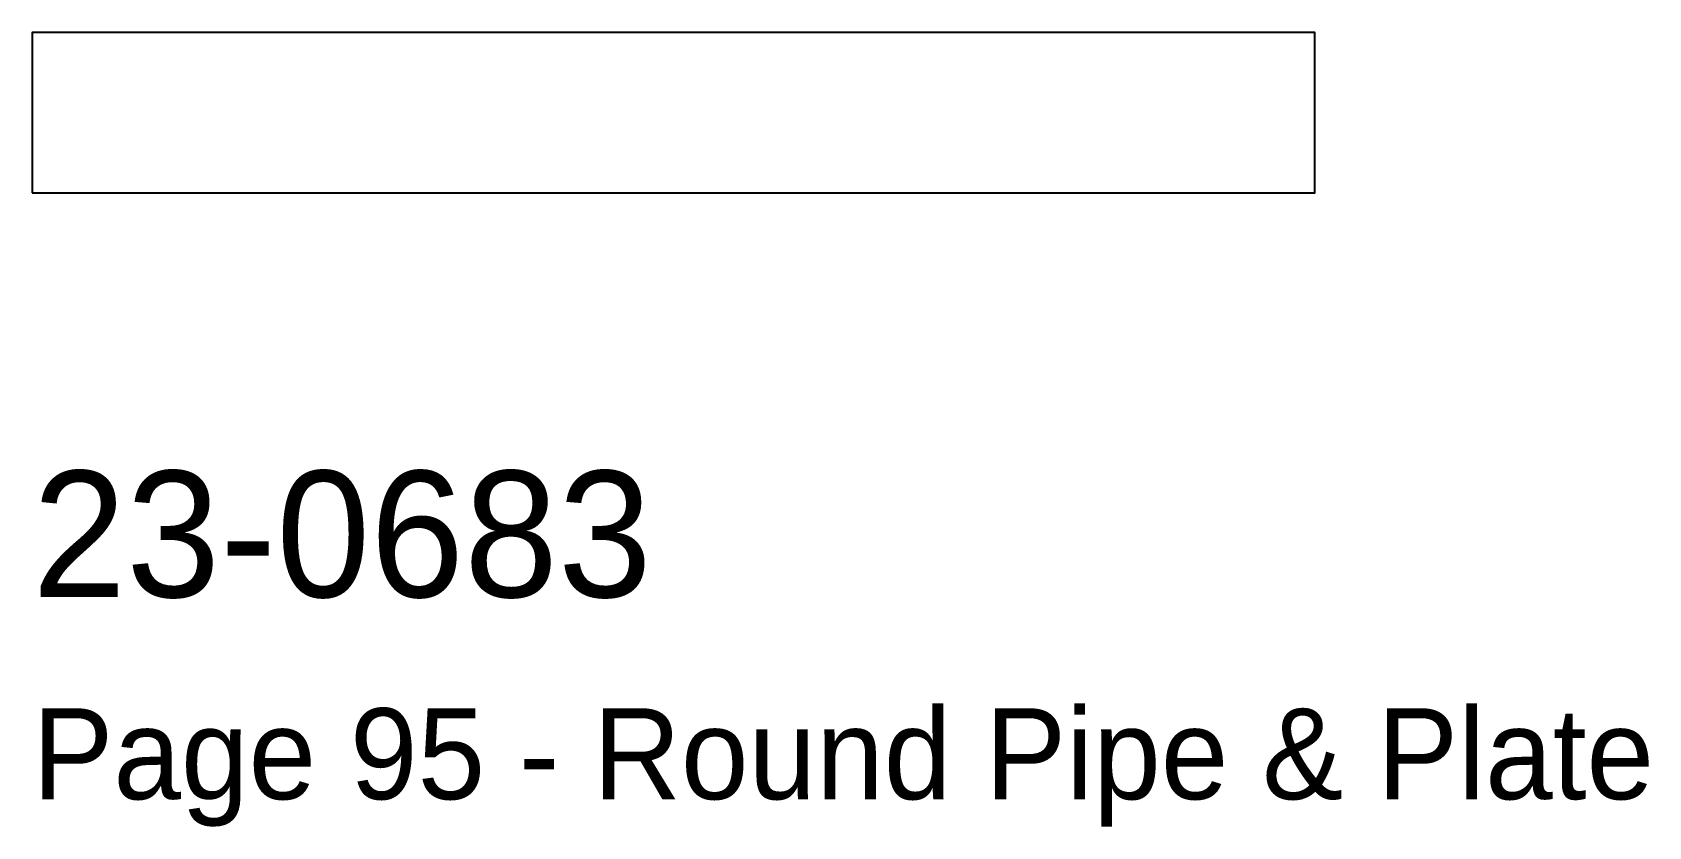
# Model space of a CAD drawing. Header units: millimetres. Extents: x 0 to 32, y -12.5 to 3.2.
import ezdxf

# ---------------------------------------------------------------- set-up
doc = ezdxf.new("R2010")
doc.units = ezdxf.units.MM
doc.layers.add('INFO', color=7, linetype='Continuous')
doc.layers.add('PROFILE', color=7, linetype='Continuous')

msp = doc.modelspace()

# ---------------------------------------------------------------- linework, layer by layer
at = {"layer": 'PROFILE'}
msp.add_lwpolyline([(0, 0), (25.4, 0), (25.4, 3.18), (0, 3.18)], close=True, dxfattribs=at)

# ---------------------------------------------------------------- texts
at = {"layer": 'INFO'}
for s, height, p in [('23-0683', 2.5, (0, -8)), ('Page 95 - Round Pipe & Plate', 1.8, (0, -12))]:
    msp.add_text(s, height=height, dxfattribs=at).set_placement(p)

doc.saveas('drawing.dxf')
